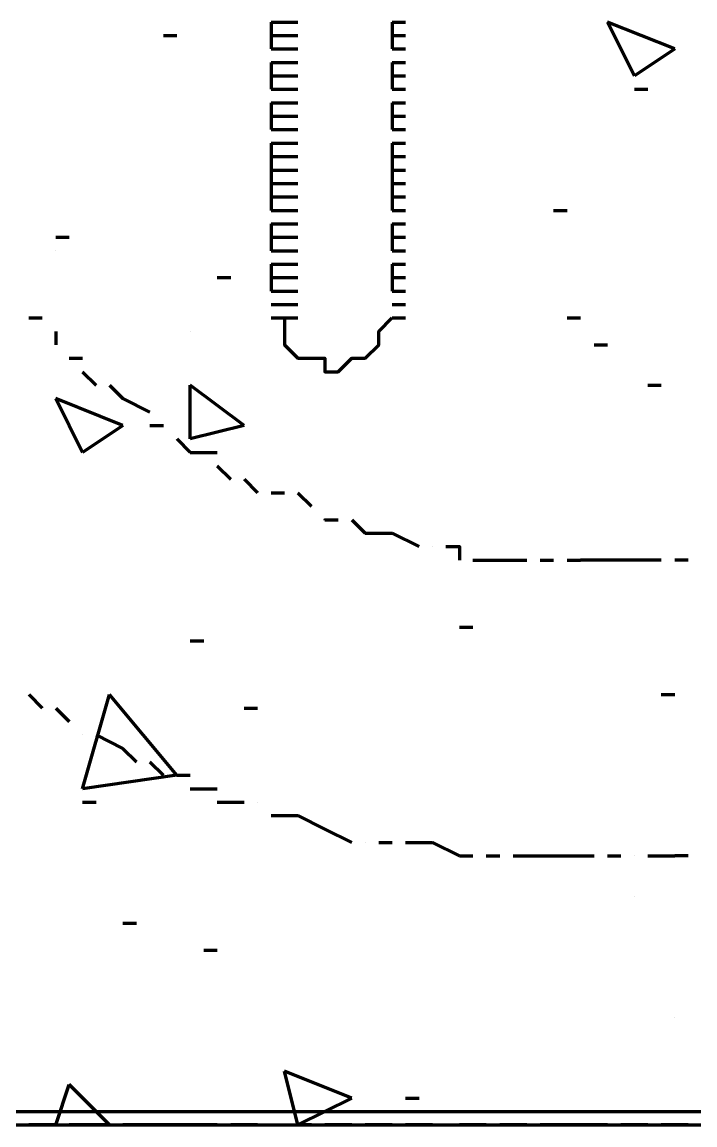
# Model space of a CAD drawing. Header units: inches. Extents: x 16 to 776, y 37 to 575.
# Drawn here: x 625.58 to 633.92, y 317.67 to 331.33 of the extents above; entities that cross this region are included whole.
import ezdxf

# ---------------------------------------------------------------- set-up
doc = ezdxf.new("R2010")
doc.units = ezdxf.units.IN
doc.header["$MEASUREMENT"] = 0
doc.layers.add('P', color=250, linetype='CONTINUOUS', lineweight=100)

msp = doc.modelspace()

# ---------------------------------------------------------------- linework, layer by layer
at = {"layer": 'P', "color": 0, "linetype": 'Continuous'}
for points in [[(628.667, 331.333), (628.833, 331.333)], [(628.667, 331.333), (628.667, 331.167)], [(628.667, 331.333), (628.833, 331.333)], [(628.833, 331.333), (629, 331.333)], [(628.833, 331.333), (629, 331.333)], [(630.167, 331.333), (630.167, 331.333)], [(630.167, 331.333), (630.333, 331.333)], [(630.167, 331.333), (630.167, 331.167)], [(630.167, 331.333), (630.333, 331.333)], [(630.167, 331.333), (630.167, 331.333)], [(633.667, 331), (632.833, 331.333)], [(633.167, 330.667), (632.833, 331.333)], [(627.333, 331.167), (627.5, 331.167)], [(628.667, 331.167), (628.833, 331.167)], [(628.667, 331.167), (628.667, 331)], [(628.667, 331.167), (628.833, 331.167)], [(628.833, 331.167), (629, 331.167)], [(628.833, 331.167), (629, 331.167)], [(630.167, 331.167), (630.167, 331.167)], [(630.167, 331.167), (630.333, 331.167)], [(630.167, 331.167), (630.167, 331)], [(630.167, 331.167), (630.333, 331.167)], [(630.167, 331.167), (630.167, 331.167)], [(628.667, 331), (628.833, 331)], [(628.667, 331), (628.667, 331)], [(628.667, 331), (628.833, 331)], [(628.667, 331), (628.833, 331)], [(628.667, 331), (628.833, 331)], [(628.833, 331), (629, 331)], [(628.833, 331), (629, 331)], [(628.833, 331), (629, 331)], [(628.833, 331), (629, 331)], [(630.167, 331), (630.167, 331)], [(630.167, 331), (630.333, 331)], [(630.167, 331), (630.167, 331)], [(630.167, 331), (630.167, 331)], [(630.167, 331), (630.333, 331)], [(630.167, 331), (630.333, 331)], [(630.167, 331), (630.167, 331)], [(630.167, 331), (630.333, 331)], [(630.167, 331), (630.167, 331)], [(633.667, 331), (633.167, 330.667)], [(628.667, 330.833), (628.833, 330.833)], [(628.667, 330.833), (628.667, 330.667)], [(628.667, 330.833), (628.833, 330.833)], [(628.833, 330.833), (629, 330.833)], [(628.833, 330.833), (629, 330.833)], [(630.167, 330.833), (630.167, 330.833)], [(630.167, 330.833), (630.333, 330.833)], [(630.167, 330.833), (630.167, 330.667)], [(630.167, 330.833), (630.333, 330.833)], [(630.167, 330.833), (630.167, 330.833)], [(628.667, 330.667), (628.833, 330.667)], [(628.667, 330.667), (628.667, 330.667)], [(628.667, 330.667), (628.833, 330.667)], [(628.667, 330.667), (628.833, 330.667)], [(628.667, 330.667), (628.667, 330.5)], [(628.667, 330.667), (628.833, 330.667)], [(628.833, 330.667), (629, 330.667)], [(628.833, 330.667), (629, 330.667)], [(628.833, 330.667), (629, 330.667)], [(628.833, 330.667), (629, 330.667)], [(630.167, 330.667), (630.167, 330.667)], [(630.167, 330.667), (630.333, 330.667)], [(630.167, 330.667), (630.167, 330.667)], [(630.167, 330.667), (630.167, 330.667)], [(630.167, 330.667), (630.333, 330.667)], [(630.167, 330.667), (630.333, 330.667)], [(630.167, 330.667), (630.167, 330.667)], [(630.167, 330.667), (630.167, 330.5)], [(630.167, 330.667), (630.333, 330.667)], [(630.167, 330.667), (630.167, 330.667)], [(628.667, 330.5), (628.833, 330.5)], [(628.667, 330.5), (628.833, 330.5)], [(628.833, 330.5), (629, 330.5)], [(628.833, 330.5), (629, 330.5)], [(630.167, 330.5), (630.167, 330.5)], [(630.167, 330.5), (630.333, 330.5)], [(630.167, 330.5), (630.333, 330.5)], [(630.167, 330.5), (630.167, 330.5)], [(633.167, 330.5), (633.333, 330.5)], [(628.667, 330.333), (628.833, 330.333)], [(628.667, 330.333), (628.667, 330.167)], [(628.667, 330.333), (628.833, 330.333)], [(628.833, 330.333), (629, 330.333)], [(628.833, 330.333), (629, 330.333)], [(630.167, 330.333), (630.167, 330.333)], [(630.167, 330.333), (630.333, 330.333)], [(630.167, 330.333), (630.167, 330.167)], [(630.167, 330.333), (630.333, 330.333)], [(630.167, 330.333), (630.167, 330.333)], [(628.667, 330.167), (628.833, 330.167)], [(628.667, 330.167), (628.667, 330.167)], [(628.667, 330.167), (628.833, 330.167)], [(628.667, 330.167), (628.833, 330.167)], [(628.667, 330.167), (628.667, 330)], [(628.667, 330.167), (628.833, 330.167)], [(628.833, 330.167), (629, 330.167)], [(628.833, 330.167), (629, 330.167)], [(628.833, 330.167), (629, 330.167)], [(628.833, 330.167), (629, 330.167)], [(630.167, 330.167), (630.167, 330.167)], [(630.167, 330.167), (630.333, 330.167)], [(630.167, 330.167), (630.167, 330.167)], [(630.167, 330.167), (630.167, 330.167)], [(630.167, 330.167), (630.333, 330.167)], [(630.167, 330.167), (630.333, 330.167)], [(630.167, 330.167), (630.167, 330.167)], [(630.167, 330.167), (630.167, 330)], [(630.167, 330.167), (630.333, 330.167)], [(630.167, 330.167), (630.167, 330.167)], [(628.667, 330), (628.833, 330)], [(628.667, 330), (628.833, 330)], [(628.667, 330), (628.833, 330)], [(628.833, 330), (629, 330)], [(628.833, 330), (629, 330)], [(628.833, 330), (629, 330)], [(630.167, 330), (630.167, 330)], [(630.167, 330), (630.333, 330)], [(630.167, 330), (630.333, 330)], [(630.167, 330), (630.167, 330)], [(630.167, 330), (630.333, 330)], [(630.167, 330), (630.167, 330)], [(628.667, 329.833), (628.833, 329.833)], [(628.667, 329.833), (628.833, 329.833)], [(628.667, 329.833), (628.833, 329.833)], [(628.667, 329.833), (628.833, 329.833)], [(628.667, 329.833), (628.667, 329.667)], [(628.667, 329.833), (628.833, 329.833)], [(628.833, 329.833), (629, 329.833)], [(628.833, 329.833), (629, 329.833)], [(628.833, 329.833), (629, 329.833)], [(628.833, 329.833), (629, 329.833)], [(628.833, 329.833), (629, 329.833)], [(630.167, 329.833), (630.167, 329.833)], [(630.167, 329.833), (630.333, 329.833)], [(630.167, 329.833), (630.167, 329.833)], [(630.167, 329.833), (630.333, 329.833)], [(630.167, 329.833), (630.167, 329.833)], [(630.167, 329.833), (630.333, 329.833)], [(630.167, 329.833), (630.333, 329.833)], [(630.167, 329.833), (630.167, 329.833)], [(630.167, 329.833), (630.167, 329.667)], [(630.167, 329.833), (630.333, 329.833)], [(630.167, 329.833), (630.167, 329.833)], [(628.667, 329.667), (628.833, 329.667)], [(628.667, 329.667), (628.667, 329.5)], [(628.667, 329.667), (628.833, 329.667)], [(628.833, 329.667), (629, 329.667)], [(628.833, 329.667), (629, 329.667)], [(630.167, 329.667), (630.167, 329.667)], [(630.167, 329.667), (630.333, 329.667)], [(630.167, 329.667), (630.167, 329.5)], [(630.167, 329.667), (630.333, 329.667)], [(630.167, 329.667), (630.167, 329.667)], [(628.667, 329.5), (628.833, 329.5)], [(628.667, 329.5), (628.667, 329.333)], [(628.667, 329.5), (628.833, 329.5)], [(628.833, 329.5), (629, 329.5)], [(628.833, 329.5), (629, 329.5)], [(630.167, 329.5), (630.167, 329.5)], [(630.167, 329.5), (630.333, 329.5)], [(630.167, 329.5), (630.167, 329.333)], [(630.167, 329.5), (630.333, 329.5)], [(630.167, 329.5), (630.167, 329.5)], [(628.667, 329.333), (628.833, 329.333)], [(628.667, 329.333), (628.833, 329.333)], [(628.667, 329.333), (628.833, 329.333)], [(628.667, 329.333), (628.667, 329.167)], [(628.667, 329.333), (628.833, 329.333)], [(628.833, 329.333), (629, 329.333)], [(628.833, 329.333), (629, 329.333)], [(628.833, 329.333), (629, 329.333)], [(628.833, 329.333), (629, 329.333)], [(630.167, 329.333), (630.167, 329.333)], [(630.167, 329.333), (630.333, 329.333)], [(630.167, 329.333), (630.167, 329.333)], [(630.167, 329.333), (630.333, 329.333)], [(630.167, 329.333), (630.333, 329.333)], [(630.167, 329.333), (630.167, 329.333)], [(630.167, 329.333), (630.167, 329.167)], [(630.167, 329.333), (630.333, 329.333)], [(630.167, 329.333), (630.167, 329.333)], [(628.667, 329.167), (628.833, 329.167)], [(628.667, 329.167), (628.667, 329)], [(628.667, 329.167), (628.833, 329.167)], [(628.833, 329.167), (629, 329.167)], [(628.833, 329.167), (629, 329.167)], [(630.167, 329.167), (630.167, 329.167)], [(630.167, 329.167), (630.333, 329.167)], [(630.167, 329.167), (630.167, 329)], [(630.167, 329.167), (630.333, 329.167)], [(630.167, 329.167), (630.167, 329.167)], [(628.667, 329), (628.833, 329)], [(628.667, 329), (628.667, 329)], [(628.667, 329), (628.833, 329)], [(628.667, 329), (628.833, 329)], [(628.667, 329), (628.833, 329)], [(628.833, 329), (629, 329)], [(628.833, 329), (629, 329)], [(628.833, 329), (629, 329)], [(628.833, 329), (629, 329)], [(630.167, 329), (630.167, 329)], [(630.167, 329), (630.333, 329)], [(630.167, 329), (630.167, 329)], [(630.167, 329), (630.167, 329)], [(630.167, 329), (630.333, 329)], [(630.167, 329), (630.333, 329)], [(630.167, 329), (630.167, 329)], [(630.167, 329), (630.333, 329)], [(630.167, 329), (630.167, 329)], [(632.167, 329), (632.333, 329)], [(628.667, 328.833), (628.833, 328.833)], [(628.667, 328.833), (628.667, 328.667)], [(628.667, 328.833), (628.833, 328.833)], [(628.833, 328.833), (629, 328.833)], [(628.833, 328.833), (629, 328.833)], [(630.167, 328.833), (630.167, 328.833)], [(630.167, 328.833), (630.333, 328.833)], [(630.167, 328.833), (630.167, 328.667)], [(630.167, 328.833), (630.333, 328.833)], [(630.167, 328.833), (630.167, 328.833)], [(626, 328.667), (626.167, 328.667)], [(628.667, 328.667), (628.833, 328.667)], [(628.667, 328.667), (628.667, 328.5)], [(628.667, 328.667), (628.833, 328.667)], [(628.833, 328.667), (629, 328.667)], [(628.833, 328.667), (629, 328.667)], [(630.167, 328.667), (630.167, 328.667)], [(630.167, 328.667), (630.333, 328.667)], [(630.167, 328.667), (630.167, 328.5)], [(630.167, 328.667), (630.333, 328.667)], [(630.167, 328.667), (630.167, 328.667)], [(626, 328.5), (626, 328.5)], [(628.667, 328.5), (628.833, 328.5)], [(628.667, 328.5), (628.667, 328.5)], [(628.667, 328.5), (628.833, 328.5)], [(628.667, 328.5), (628.833, 328.5)], [(628.667, 328.5), (628.833, 328.5)], [(628.833, 328.5), (629, 328.5)], [(628.833, 328.5), (629, 328.5)], [(628.833, 328.5), (629, 328.5)], [(628.833, 328.5), (629, 328.5)], [(630.167, 328.5), (630.167, 328.5)], [(630.167, 328.5), (630.333, 328.5)], [(630.167, 328.5), (630.167, 328.5)], [(630.167, 328.5), (630.167, 328.5)], [(630.167, 328.5), (630.333, 328.5)], [(630.167, 328.5), (630.333, 328.5)], [(630.167, 328.5), (630.167, 328.5)], [(630.167, 328.5), (630.333, 328.5)], [(630.167, 328.5), (630.167, 328.5)], [(628.667, 328.333), (628.833, 328.333)], [(628.667, 328.333), (628.667, 328.167)], [(628.667, 328.333), (628.833, 328.333)], [(628.833, 328.333), (629, 328.333)], [(628.833, 328.333), (629, 328.333)], [(630.167, 328.333), (630.167, 328.333)], [(630.167, 328.333), (630.333, 328.333)], [(630.167, 328.333), (630.167, 328.167)], [(630.167, 328.333), (630.333, 328.333)], [(630.167, 328.333), (630.167, 328.333)], [(628, 328.167), (628.167, 328.167)], [(628.667, 328.167), (628.833, 328.167)], [(628.667, 328.167), (628.667, 328)], [(628.667, 328.167), (628.833, 328.167)], [(628.833, 328.167), (629, 328.167)], [(628.833, 328.167), (629, 328.167)], [(630.167, 328.167), (630.167, 328.167)], [(630.167, 328.167), (630.333, 328.167)], [(630.167, 328.167), (630.167, 328)], [(630.167, 328.167), (630.333, 328.167)], [(630.167, 328.167), (630.167, 328.167)], [(628.667, 328), (628.833, 328)], [(628.667, 328), (628.667, 328)], [(628.667, 328), (628.833, 328)], [(628.667, 328), (628.833, 328)], [(628.667, 328), (628.833, 328)], [(628.667, 328), (628.833, 328)], [(628.833, 328), (629, 328)], [(628.833, 328), (629, 328)], [(628.833, 328), (629, 328)], [(628.833, 328), (629, 328)], [(628.833, 328), (629, 328)], [(630.167, 328), (630.167, 328)], [(630.167, 328), (630.333, 328)], [(630.167, 328), (630.167, 328)], [(630.167, 328), (630.167, 328)], [(630.167, 328), (630.333, 328)], [(630.167, 328), (630.333, 328)], [(630.167, 328), (630.167, 328)], [(630.167, 328), (630.333, 328)], [(630.167, 328), (630.167, 328)], [(630.167, 328), (630.333, 328)], [(630.167, 328), (630.167, 328)], [(628.667, 327.833), (628.833, 327.833)], [(628.667, 327.833), (628.833, 327.833)], [(628.667, 327.833), (628.833, 327.833)], [(628.833, 327.833), (629, 327.833)], [(628.833, 327.833), (629, 327.833)], [(628.833, 327.833), (629, 327.833)], [(630.167, 327.833), (630.167, 327.833)], [(630.167, 327.833), (630.333, 327.833)], [(630.167, 327.833), (630.167, 327.833)], [(630.167, 327.833), (630.333, 327.833)], [(630.167, 327.833), (630.333, 327.833)], [(630.167, 327.833), (630.167, 327.833)], [(625.667, 327.667), (625.833, 327.667)], [(628.667, 327.667), (628.833, 327.667)], [(628.667, 327.667), (628.833, 327.667), (628.833, 327.5), (628.833, 327.333), (629, 327.167), (629, 327.167), (629.167, 327.167), (629.333, 327.167), (629.333, 327), (629.5, 327), (629.667, 327.167), (629.833, 327.167), (629.833, 327.167), (630, 327.333), (630, 327.5), (630.167, 327.667), (630.167, 327.667)], [(628.833, 327.667), (629, 327.667)], [(630.167, 327.667), (630.167, 327.667)], [(630.167, 327.667), (630.333, 327.667)], [(632.333, 327.667), (632.5, 327.667)], [(626, 327.5), (626, 327.333)], [(627.667, 327.5), (627.667, 327.5)], [(632.667, 327.333), (632.833, 327.333)], [(626.167, 327.167), (626.333, 327.167)], [(626.333, 327), (626.5, 326.833)], [(626.667, 326.833), (626.833, 326.667)], [(628.333, 326.333), (627.667, 326.833)], [(627.667, 326.167), (627.667, 326.833)], [(633.333, 326.833), (633.5, 326.833)], [(626.833, 326.333), (626, 326.667)], [(626.333, 326), (626, 326.667)], [(626.833, 326.667), (627.167, 326.5)], [(626.833, 326.333), (626.333, 326)], [(627.167, 326.333), (627.333, 326.333)], [(628.333, 326.333), (627.667, 326.167)], [(627.5, 326.167), (627.667, 326)], [(627.667, 326), (628, 326)], [(628, 325.833), (628.167, 325.667)], [(628.333, 325.667), (628.5, 325.5)], [(628.667, 325.5), (628.833, 325.5)], [(629, 325.5), (629.167, 325.333)], [(629.333, 325.167), (629.333, 325.167), (629.5, 325.167)], [(629.667, 325.167), (629.833, 325)], [(629.833, 325), (630.167, 325)], [(630.167, 325), (630.5, 324.833)], [(630.667, 324.833), (630.667, 324.833)], [(630.833, 324.833), (631, 324.833), (631, 324.667)], [(631.167, 324.667), (631.5, 324.667)], [(631.5, 324.667), (631.667, 324.667), (631.833, 324.667)], [(632, 324.667), (632.167, 324.667)], [(632.333, 324.667), (632.5, 324.667)], [(632.833, 324.667), (632.5, 324.667)], [(633.167, 324.667), (632.833, 324.667)], [(633.5, 324.667), (633.167, 324.667)], [(633.833, 324.667), (633.667, 324.667)], [(631, 323.833), (631.167, 323.833)], [(627.667, 323.667), (627.833, 323.667)], [(625.667, 323), (625.833, 322.833)], [(626.333, 321.833), (626.667, 323)], [(627.5, 322), (626.667, 323)], [(633.5, 323), (633.667, 323)], [(626, 322.833), (626.167, 322.667)], [(628.333, 322.833), (628.5, 322.833)], [(626.333, 322.5), (626.333, 322.5)], [(626.5, 322.5), (626.833, 322.333)], [(626.833, 322.333), (627, 322.167)], [(627.167, 322.167), (627.333, 322)], [(627.5, 322), (626.333, 321.833)], [(627.5, 322), (627.667, 322)], [(627.667, 321.833), (627.833, 321.833), (628, 321.833)], [(626.333, 321.667), (626.5, 321.667)], [(628, 321.667), (628.333, 321.667)], [(628.5, 321.667), (628.5, 321.667)], [(628.667, 321.5), (629, 321.5)], [(629, 321.5), (629.333, 321.333)], [(629.333, 321.333), (629.667, 321.167)], [(629.833, 321.167), (629.833, 321.167)], [(630, 321.167), (630.167, 321.167)], [(630.333, 321.167), (630.667, 321.167)], [(630.667, 321.167), (631, 321)], [(631, 321), (631.167, 321)], [(631.333, 321), (631.5, 321)], [(631.667, 321), (632, 321)], [(632, 321), (632.333, 321)], [(632.333, 321), (632.667, 321)], [(632.833, 321), (633, 321)], [(633.167, 321), (633.167, 321)], [(633.333, 321), (633.667, 321)], [(633.833, 321), (633.667, 321)], [(633.167, 320.5), (633.167, 320.5)], [(626.833, 320.167), (627, 320.167)], [(627.833, 319.833), (628, 319.833)], [(633.667, 319), (633.667, 319)], [(629.667, 318), (628.833, 318.333)], [(629, 317.667), (628.833, 318.333)], [(626, 317.667), (626.167, 318.167)], [(626.667, 317.667), (626.167, 318.167)], [(629.667, 318), (629, 317.667)], [(630.333, 318), (630.5, 318)], [(625.5, 317.833), (625.667, 317.833)], [(625.5, 317.833), (625.667, 317.833)], [(625.667, 317.833), (625.833, 317.833)], [(625.667, 317.833), (625.833, 317.833)], [(625.833, 317.833), (626, 317.833)], [(625.833, 317.833), (626, 317.833)], [(626, 317.833), (626.167, 317.833)], [(626, 317.833), (626.167, 317.833)], [(626, 317.833), (626, 317.833)], [(626, 317.833), (626, 317.833)], [(626.167, 317.833), (626.333, 317.833)], [(626.167, 317.833), (626.333, 317.833)], [(626.333, 317.833), (626.5, 317.833)], [(626.333, 317.833), (626.5, 317.833)], [(626.333, 317.833), (626.333, 317.833)], [(626.333, 317.833), (626.333, 317.833)], [(626.5, 317.833), (626.667, 317.833)], [(626.5, 317.833), (626.667, 317.833)], [(626.667, 317.833), (626.833, 317.833)], [(626.667, 317.833), (626.833, 317.833)], [(626.667, 317.833), (626.833, 317.833)], [(626.833, 317.833), (627, 317.833)], [(626.833, 317.833), (627, 317.833)], [(626.833, 317.833), (626.833, 317.833)], [(626.833, 317.833), (626.833, 317.833)], [(626.833, 317.833), (626.833, 317.833)], [(627, 317.833), (627.167, 317.833)], [(627, 317.833), (627.167, 317.833)], [(627.167, 317.833), (627.333, 317.833)], [(627.167, 317.833), (627.333, 317.833)], [(627.167, 317.833), (627.167, 317.833)], [(627.167, 317.833), (627.167, 317.833)], [(627.333, 317.833), (627.5, 317.833)], [(627.333, 317.833), (627.5, 317.833)], [(627.5, 317.833), (627.667, 317.833)], [(627.5, 317.833), (627.667, 317.833)], [(627.667, 317.833), (627.833, 317.833)], [(627.667, 317.833), (627.833, 317.833)], [(627.667, 317.833), (627.667, 317.833)], [(627.667, 317.833), (627.667, 317.833)], [(627.833, 317.833), (628, 317.833)], [(627.833, 317.833), (628, 317.833)], [(628, 317.833), (628.167, 317.833)], [(628, 317.833), (628.167, 317.833)], [(628, 317.833), (628, 317.833)], [(628, 317.833), (628, 317.833)], [(628.167, 317.833), (628.333, 317.833)], [(628.167, 317.833), (628.333, 317.833)], [(628.333, 317.833), (628.5, 317.833)], [(628.333, 317.833), (628.5, 317.833)], [(628.5, 317.833), (628.667, 317.833)], [(628.5, 317.833), (628.667, 317.833)], [(628.5, 317.833), (628.5, 317.833)], [(628.5, 317.833), (628.5, 317.833)], [(628.667, 317.833), (628.833, 317.833)], [(628.667, 317.833), (628.833, 317.833)], [(628.667, 317.833), (628.833, 317.833)], [(628.833, 317.833), (629, 317.833)], [(628.833, 317.833), (629, 317.833)], [(628.833, 317.833), (629, 317.833)], [(628.833, 317.833), (629, 317.833)], [(629, 317.833), (629.167, 317.833)], [(629, 317.833), (629.167, 317.833)], [(629, 317.833), (629, 317.833)], [(629, 317.833), (629, 317.833)], [(629, 317.833), (629, 317.833)], [(629.167, 317.833), (629.333, 317.833)], [(629.167, 317.833), (629.333, 317.833)], [(629.333, 317.833), (629.5, 317.833)], [(629.333, 317.833), (629.5, 317.833)], [(629.333, 317.833), (629.333, 317.833)], [(629.333, 317.833), (629.5, 317.833)], [(629.333, 317.833), (629.333, 317.833)], [(629.333, 317.833), (629.333, 317.833)], [(629.5, 317.833), (629.667, 317.833)], [(629.5, 317.833), (629.667, 317.833)], [(629.667, 317.833), (629.833, 317.833)], [(629.667, 317.833), (629.833, 317.833)], [(629.833, 317.833), (630, 317.833)], [(629.833, 317.833), (630, 317.833)], [(629.833, 317.833), (629.833, 317.833)], [(629.833, 317.833), (630, 317.833)], [(629.833, 317.833), (629.833, 317.833)], [(629.833, 317.833), (629.833, 317.833)], [(630, 317.833), (630.167, 317.833)], [(630, 317.833), (630.167, 317.833)], [(630.167, 317.833), (630.333, 317.833)], [(630.167, 317.833), (630.333, 317.833)], [(630.167, 317.833), (630.333, 317.833)], [(630.167, 317.833), (630.167, 317.833)], [(630.167, 317.833), (630.167, 317.833)], [(630.333, 317.833), (630.5, 317.833)], [(630.333, 317.833), (630.5, 317.833)], [(630.333, 317.833), (630.5, 317.833)], [(630.5, 317.833), (630.667, 317.833)], [(630.5, 317.833), (630.667, 317.833)], [(630.667, 317.833), (630.833, 317.833)], [(630.667, 317.833), (630.833, 317.833)], [(630.667, 317.833), (630.667, 317.833)], [(630.667, 317.833), (630.667, 317.833)], [(630.833, 317.833), (631, 317.833)], [(630.833, 317.833), (631, 317.833)], [(630.833, 317.833), (631, 317.833)], [(631, 317.833), (631.167, 317.833)], [(631, 317.833), (631.167, 317.833)], [(631, 317.833), (631, 317.833)], [(631, 317.833), (631, 317.833)], [(631, 317.833), (631, 317.833)], [(631.167, 317.833), (631.333, 317.833)], [(631.167, 317.833), (631.333, 317.833)], [(631.333, 317.833), (631.5, 317.833)], [(631.333, 317.833), (631.5, 317.833)], [(631.5, 317.833), (631.667, 317.833)], [(631.5, 317.833), (631.667, 317.833)], [(631.5, 317.833), (631.5, 317.833)], [(631.5, 317.833), (631.5, 317.833)], [(631.667, 317.833), (631.833, 317.833)], [(631.667, 317.833), (631.833, 317.833)], [(631.833, 317.833), (632, 317.833)], [(631.833, 317.833), (632, 317.833)], [(632, 317.833), (632.167, 317.833)], [(632, 317.833), (632.167, 317.833)], [(632, 317.833), (632, 317.833)], [(632, 317.833), (632, 317.833)], [(632.167, 317.833), (632.333, 317.833)], [(632.167, 317.833), (632.333, 317.833)], [(632.333, 317.833), (632.5, 317.833)], [(632.333, 317.833), (632.5, 317.833)], [(632.333, 317.833), (632.333, 317.833)], [(632.333, 317.833), (632.333, 317.833)], [(632.5, 317.833), (632.667, 317.833)], [(632.5, 317.833), (632.667, 317.833)], [(632.667, 317.833), (632.833, 317.833)], [(632.667, 317.833), (632.833, 317.833)], [(632.833, 317.833), (633, 317.833)], [(632.833, 317.833), (633, 317.833)], [(632.833, 317.833), (632.833, 317.833)], [(632.833, 317.833), (632.833, 317.833)], [(633, 317.833), (633.167, 317.833)], [(633, 317.833), (633.167, 317.833)], [(633.167, 317.833), (633.333, 317.833)], [(633.167, 317.833), (633.333, 317.833)], [(633.167, 317.833), (633.167, 317.833)], [(633.167, 317.833), (633.167, 317.833)], [(633.333, 317.833), (633.5, 317.833)], [(633.333, 317.833), (633.5, 317.833)], [(633.5, 317.833), (633.667, 317.833)], [(633.5, 317.833), (633.667, 317.833)], [(633.667, 317.833), (633.833, 317.833)], [(633.667, 317.833), (633.833, 317.833)], [(633.667, 317.833), (633.667, 317.833)], [(633.667, 317.833), (633.667, 317.833)], [(633.833, 317.833), (634, 317.833)], [(633.833, 317.833), (634, 317.833)], [(625.5, 317.667), (625.667, 317.667)], [(625.5, 317.667), (625.667, 317.667)], [(625.833, 317.667), (625.667, 317.667)], [(625.667, 317.667), (625.833, 317.667)], [(625.667, 317.667), (625.833, 317.667)], [(626, 317.667), (625.833, 317.667)], [(625.833, 317.667), (626, 317.667)], [(625.833, 317.667), (626, 317.667)], [(626, 317.667), (626.167, 317.667)], [(626, 317.667), (626, 317.667)], [(626, 317.667), (626, 317.667)], [(626, 317.667), (626.167, 317.667)], [(626, 317.667), (626, 317.667)], [(626.333, 317.667), (626.167, 317.667)], [(626.167, 317.667), (626.333, 317.667)], [(626.167, 317.667), (626.333, 317.667)], [(626.667, 317.667), (626.333, 317.667)], [(626.5, 317.667), (626.333, 317.667)], [(626.333, 317.667), (626.5, 317.667)], [(626.333, 317.667), (626.333, 317.667)], [(626.333, 317.667), (626.333, 317.667)], [(626.333, 317.667), (626.5, 317.667)], [(626.333, 317.667), (626.333, 317.667)], [(626.5, 317.667), (626.667, 317.667)], [(626.5, 317.667), (626.667, 317.667)], [(626.667, 317.667), (626.833, 317.667)], [(626.667, 317.667), (626.833, 317.667)], [(626.667, 317.667), (626.833, 317.667)], [(627, 317.667), (626.833, 317.667)], [(626.833, 317.667), (627, 317.667)], [(626.833, 317.667), (626.833, 317.667)], [(626.833, 317.667), (626.833, 317.667)], [(626.833, 317.667), (627, 317.667)], [(626.833, 317.667), (626.833, 317.667)], [(626.833, 317.667), (626.833, 317.667)], [(627.167, 317.667), (627, 317.667)], [(627, 317.667), (627.167, 317.667)], [(627, 317.667), (627.167, 317.667)], [(627.333, 317.667), (627.167, 317.667)], [(627.167, 317.667), (627.333, 317.667)], [(627.167, 317.667), (627.167, 317.667)], [(627.167, 317.667), (627.333, 317.667)], [(627.167, 317.667), (627.167, 317.667)], [(627.5, 317.667), (627.333, 317.667)], [(627.333, 317.667), (627.5, 317.667)], [(627.333, 317.667), (627.5, 317.667)], [(627.667, 317.667), (627.5, 317.667)], [(627.5, 317.667), (627.667, 317.667)], [(627.5, 317.667), (627.667, 317.667)], [(627.833, 317.667), (627.667, 317.667)], [(627.667, 317.667), (627.833, 317.667)], [(627.667, 317.667), (627.667, 317.667)], [(627.667, 317.667), (627.833, 317.667)], [(627.667, 317.667), (627.667, 317.667)], [(628, 317.667), (627.833, 317.667)], [(627.833, 317.667), (628, 317.667)], [(627.833, 317.667), (628, 317.667)], [(628, 317.667), (628.167, 317.667)], [(628, 317.667), (628, 317.667)], [(628, 317.667), (628, 317.667)], [(628, 317.667), (628.167, 317.667)], [(628, 317.667), (628, 317.667)], [(628.333, 317.667), (628.167, 317.667)], [(628.167, 317.667), (628.333, 317.667)], [(628.167, 317.667), (628.333, 317.667)], [(628.5, 317.667), (628.333, 317.667)], [(628.333, 317.667), (628.5, 317.667)], [(628.333, 317.667), (628.5, 317.667)], [(628.5, 317.667), (628.667, 317.667)], [(628.5, 317.667), (628.5, 317.667)], [(628.5, 317.667), (628.5, 317.667)], [(628.5, 317.667), (628.667, 317.667)], [(628.5, 317.667), (628.5, 317.667)], [(628.667, 317.667), (628.833, 317.667)], [(628.667, 317.667), (628.833, 317.667)], [(628.667, 317.667), (628.833, 317.667)], [(628.833, 317.667), (629, 317.667)], [(628.833, 317.667), (629, 317.667)], [(628.833, 317.667), (629, 317.667)], [(628.833, 317.667), (629, 317.667)], [(629.167, 317.667), (629, 317.667)], [(629, 317.667), (629.167, 317.667)], [(629, 317.667), (629, 317.667)], [(629, 317.667), (629, 317.667)], [(629, 317.667), (629.167, 317.667)], [(629, 317.667), (629, 317.667)], [(629, 317.667), (629, 317.667)], [(629.167, 317.667), (629.333, 317.667)], [(629.167, 317.667), (629.333, 317.667)], [(629.5, 317.667), (629.333, 317.667)], [(629.333, 317.667), (629.5, 317.667)], [(629.333, 317.667), (629.333, 317.667)], [(629.333, 317.667), (629.5, 317.667)], [(629.333, 317.667), (629.333, 317.667)], [(629.333, 317.667), (629.5, 317.667)], [(629.333, 317.667), (629.333, 317.667)], [(629.667, 317.667), (629.5, 317.667)], [(629.5, 317.667), (629.667, 317.667)], [(629.5, 317.667), (629.667, 317.667)], [(629.667, 317.667), (629.833, 317.667)], [(629.667, 317.667), (629.833, 317.667)], [(630, 317.667), (629.833, 317.667)], [(629.833, 317.667), (630, 317.667)], [(629.833, 317.667), (629.833, 317.667)], [(629.833, 317.667), (630, 317.667)], [(629.833, 317.667), (629.833, 317.667)], [(629.833, 317.667), (630, 317.667)], [(629.833, 317.667), (629.833, 317.667)], [(630.167, 317.667), (630, 317.667)], [(630, 317.667), (630.167, 317.667)], [(630, 317.667), (630.167, 317.667)], [(630.167, 317.667), (630.333, 317.667)], [(630.167, 317.667), (630.333, 317.667)], [(630.167, 317.667), (630.167, 317.667)], [(630.167, 317.667), (630.333, 317.667)], [(630.167, 317.667), (630.167, 317.667)], [(630.5, 317.667), (630.333, 317.667)], [(630.333, 317.667), (630.5, 317.667)], [(630.333, 317.667), (630.5, 317.667)], [(630.333, 317.667), (630.5, 317.667)], [(630.667, 317.667), (630.5, 317.667)], [(630.5, 317.667), (630.667, 317.667)], [(630.5, 317.667), (630.667, 317.667)], [(630.667, 317.667), (630.833, 317.667)], [(630.667, 317.667), (630.667, 317.667)], [(630.667, 317.667), (630.667, 317.667)], [(630.667, 317.667), (630.833, 317.667)], [(630.667, 317.667), (630.667, 317.667)], [(630.833, 317.667), (631, 317.667)], [(630.833, 317.667), (631, 317.667)], [(630.833, 317.667), (631, 317.667)], [(631.167, 317.667), (631, 317.667)], [(631, 317.667), (631.167, 317.667)], [(631, 317.667), (631, 317.667)], [(631, 317.667), (631, 317.667)], [(631, 317.667), (631.167, 317.667)], [(631, 317.667), (631, 317.667)], [(631, 317.667), (631, 317.667)], [(631.333, 317.667), (631.167, 317.667)], [(631.167, 317.667), (631.333, 317.667)], [(631.167, 317.667), (631.333, 317.667)], [(631.333, 317.667), (631.5, 317.667)], [(631.333, 317.667), (631.5, 317.667)], [(631.667, 317.667), (631.5, 317.667)], [(631.5, 317.667), (631.667, 317.667)], [(631.5, 317.667), (631.5, 317.667)], [(631.5, 317.667), (631.5, 317.667)], [(631.5, 317.667), (631.667, 317.667)], [(631.5, 317.667), (631.5, 317.667)], [(631.833, 317.667), (631.667, 317.667)], [(631.667, 317.667), (631.833, 317.667)], [(631.667, 317.667), (631.833, 317.667)], [(631.833, 317.667), (632, 317.667)], [(631.833, 317.667), (632, 317.667)], [(632.167, 317.667), (632, 317.667)], [(632, 317.667), (632.167, 317.667)], [(632, 317.667), (632, 317.667)], [(632, 317.667), (632, 317.667)], [(632, 317.667), (632.167, 317.667)], [(632, 317.667), (632, 317.667)], [(632.333, 317.667), (632.167, 317.667)], [(632.167, 317.667), (632.333, 317.667)], [(632.167, 317.667), (632.333, 317.667)], [(632.5, 317.667), (632.333, 317.667)], [(632.333, 317.667), (632.5, 317.667)], [(632.333, 317.667), (632.333, 317.667)], [(632.333, 317.667), (632.5, 317.667)], [(632.333, 317.667), (632.333, 317.667)], [(632.667, 317.667), (632.5, 317.667)], [(632.5, 317.667), (632.667, 317.667)], [(632.5, 317.667), (632.667, 317.667)], [(632.833, 317.667), (632.667, 317.667)], [(632.667, 317.667), (632.833, 317.667)], [(632.667, 317.667), (632.833, 317.667)], [(632.833, 317.667), (633, 317.667)], [(632.833, 317.667), (632.833, 317.667)], [(632.833, 317.667), (632.833, 317.667)], [(632.833, 317.667), (633, 317.667)], [(632.833, 317.667), (632.833, 317.667)], [(633.167, 317.667), (633, 317.667)], [(633, 317.667), (633.167, 317.667)], [(633, 317.667), (633.167, 317.667)], [(633.333, 317.667), (633.167, 317.667)], [(633.167, 317.667), (633.333, 317.667)], [(633.167, 317.667), (633.167, 317.667)], [(633.167, 317.667), (633.167, 317.667)], [(633.167, 317.667), (633.333, 317.667)], [(633.167, 317.667), (633.167, 317.667)], [(633.333, 317.667), (633.5, 317.667)], [(633.333, 317.667), (633.5, 317.667)], [(633.667, 317.667), (633.5, 317.667)], [(633.5, 317.667), (633.667, 317.667)], [(633.5, 317.667), (633.667, 317.667)], [(633.833, 317.667), (633.667, 317.667)], [(633.667, 317.667), (633.833, 317.667)], [(633.667, 317.667), (633.667, 317.667)], [(633.667, 317.667), (633.667, 317.667)], [(633.667, 317.667), (633.833, 317.667)], [(633.667, 317.667), (633.667, 317.667)], [(633.833, 317.667), (634, 317.667)], [(633.833, 317.667), (634, 317.667)]]:
    msp.add_lwpolyline(points, dxfattribs=at)

doc.saveas('drawing.dxf')
